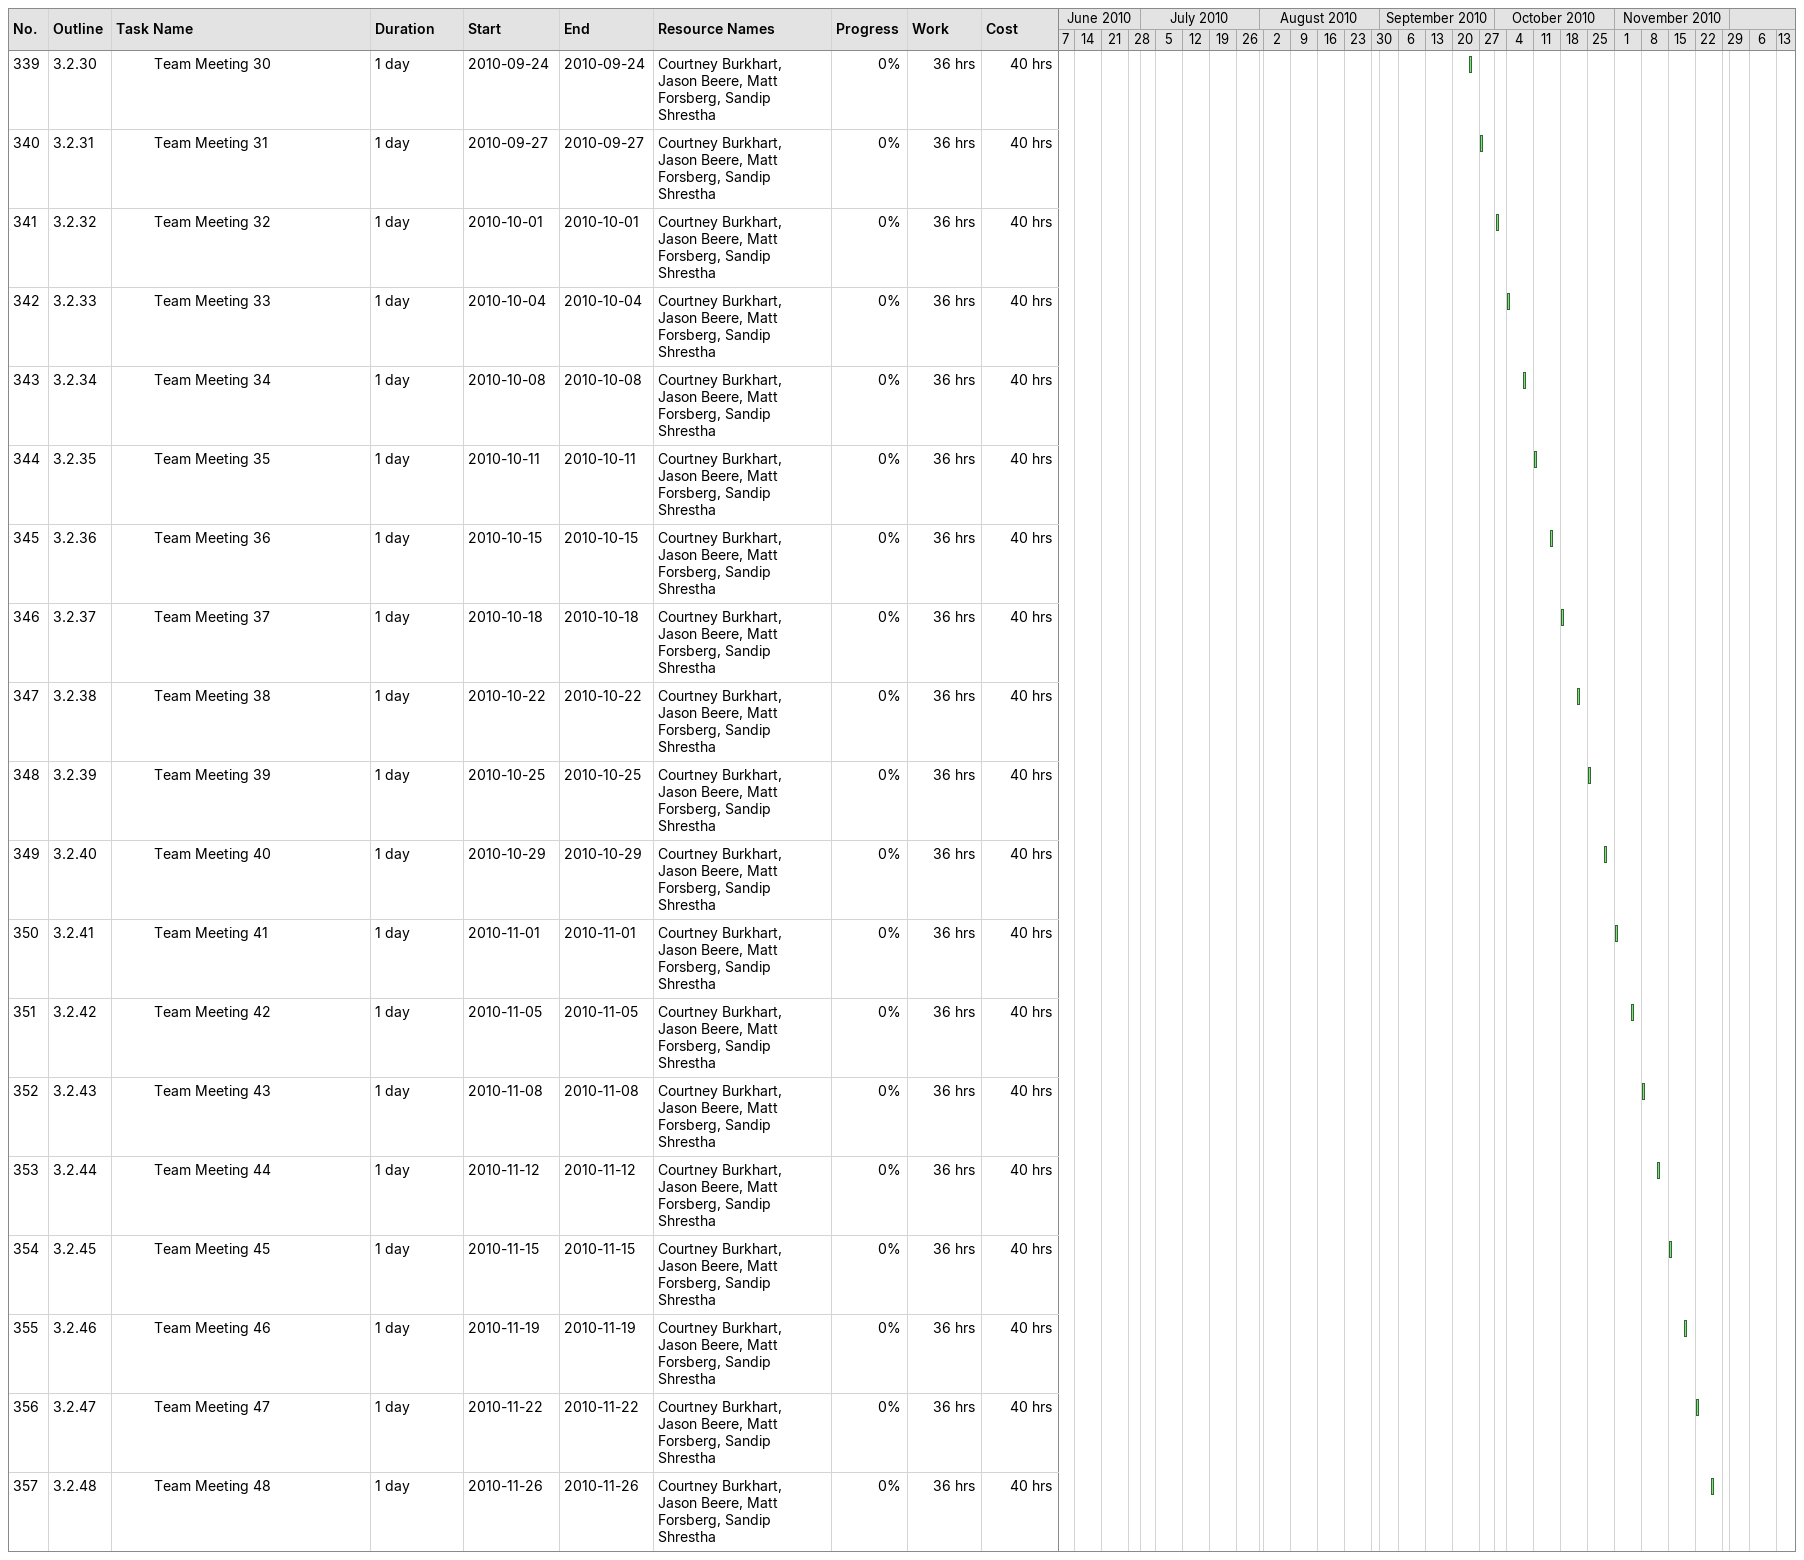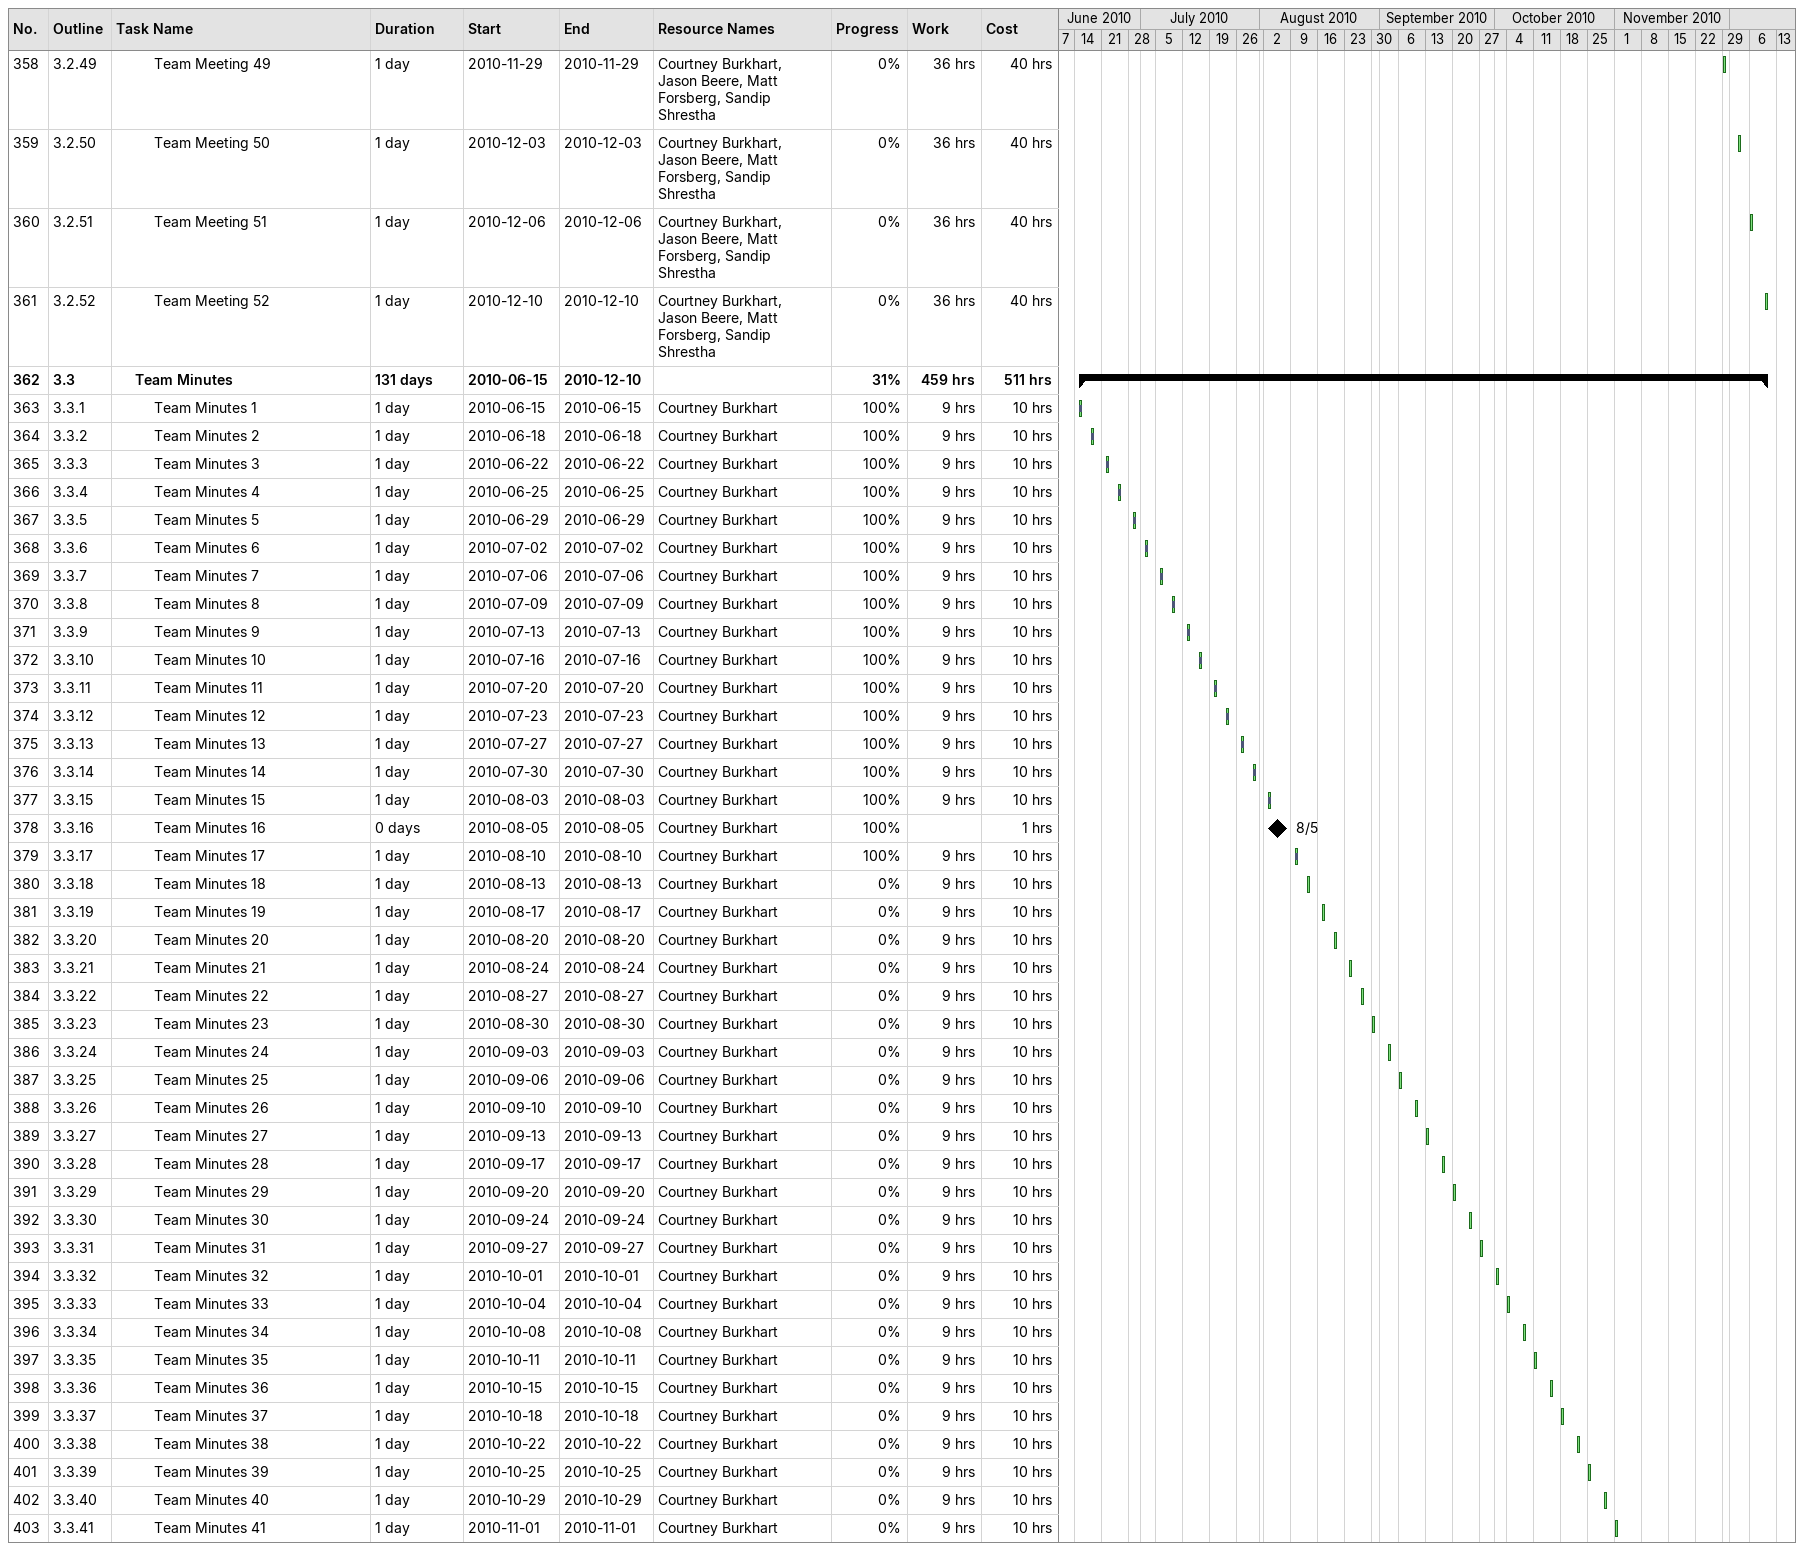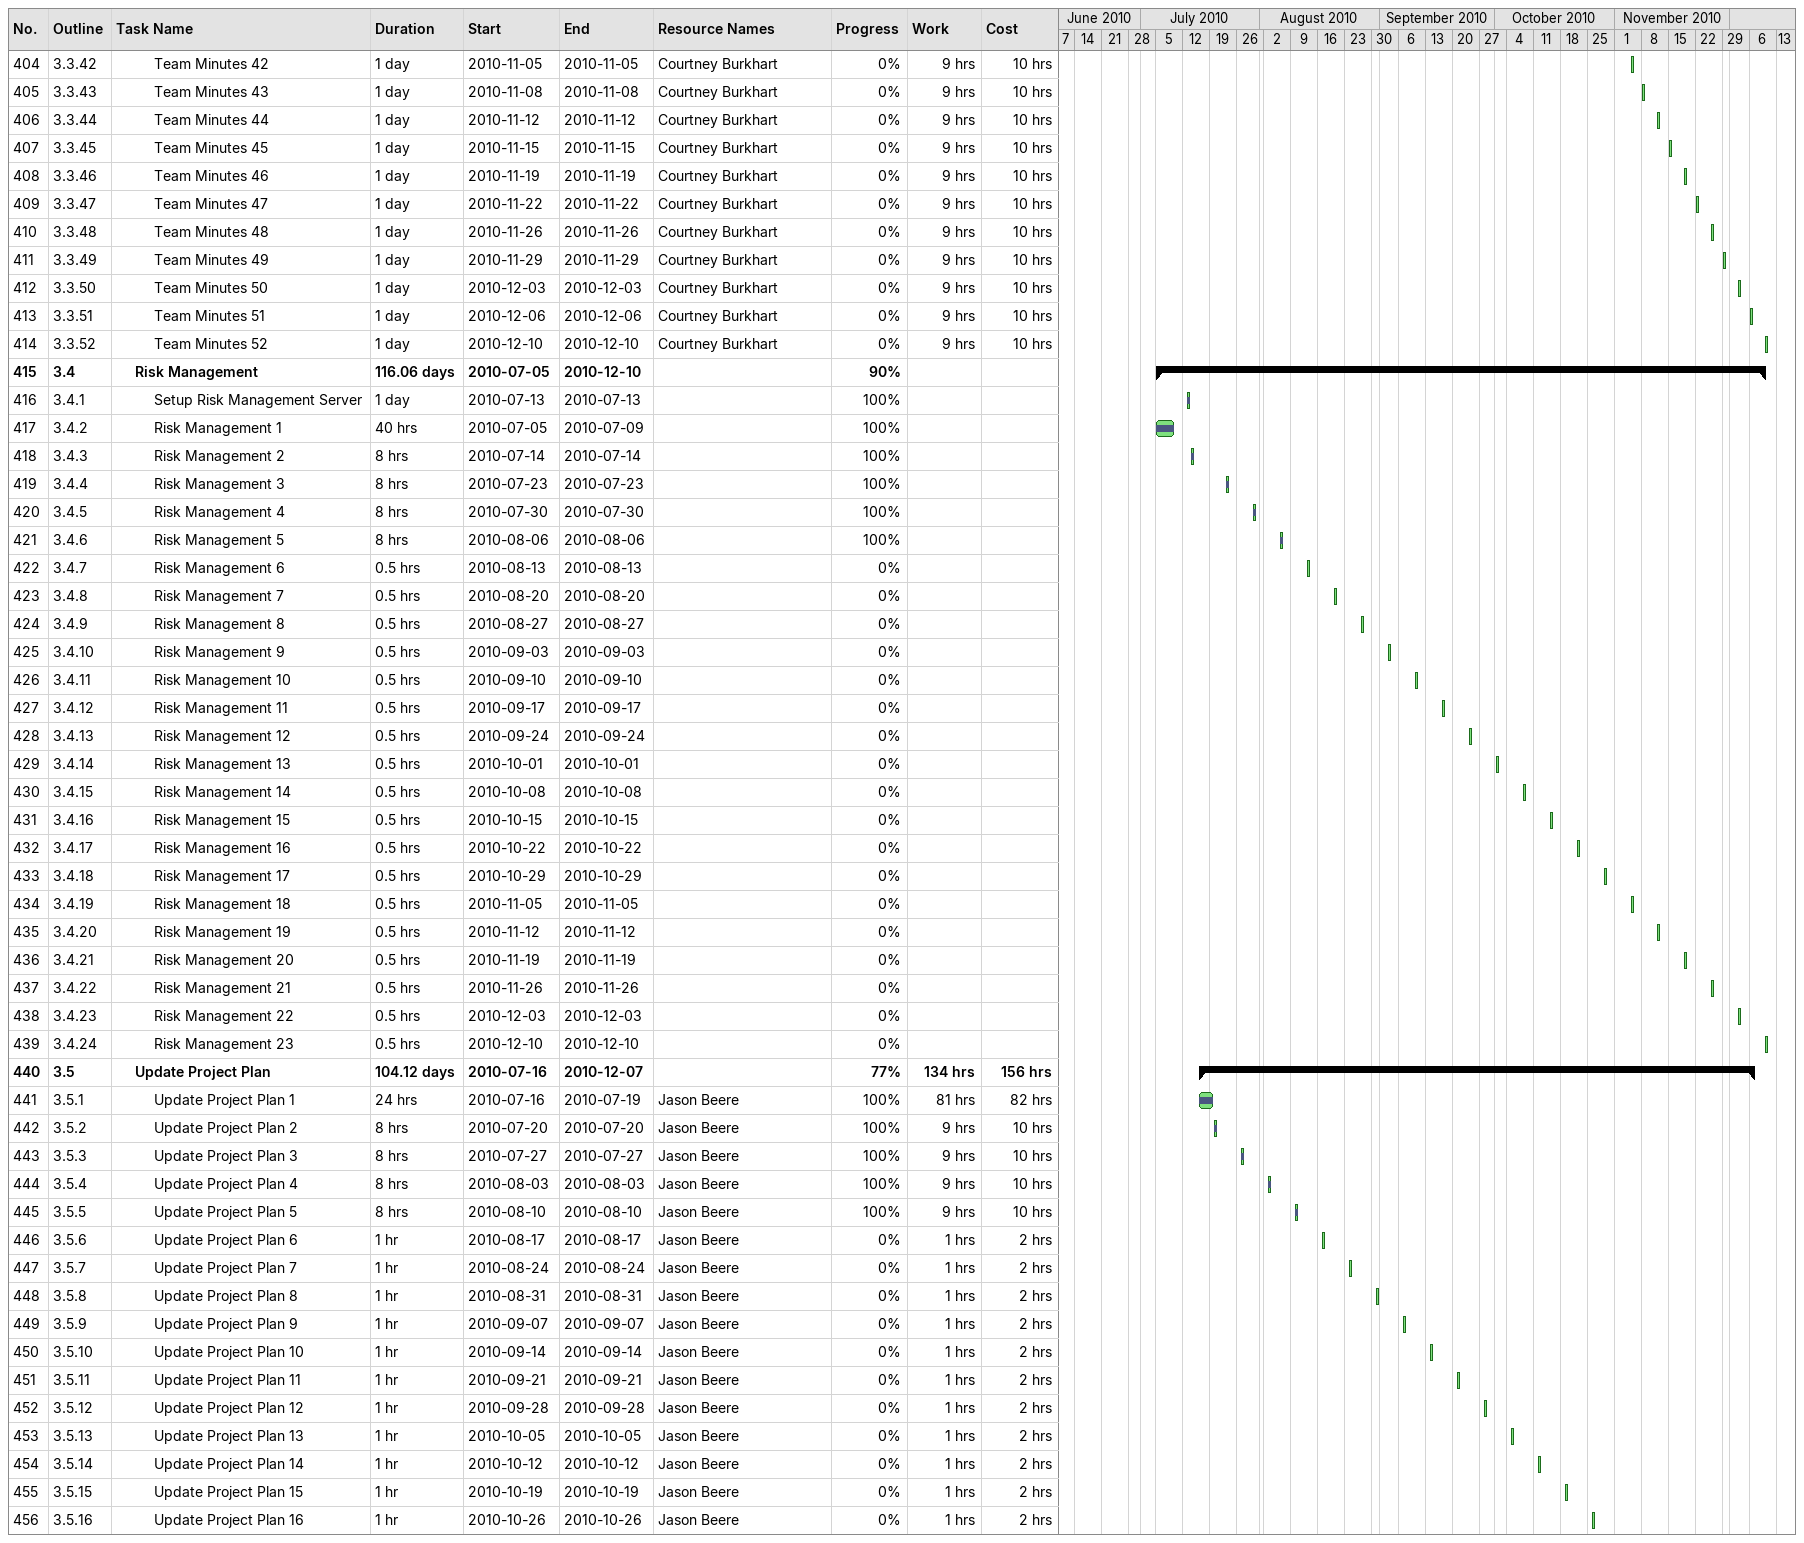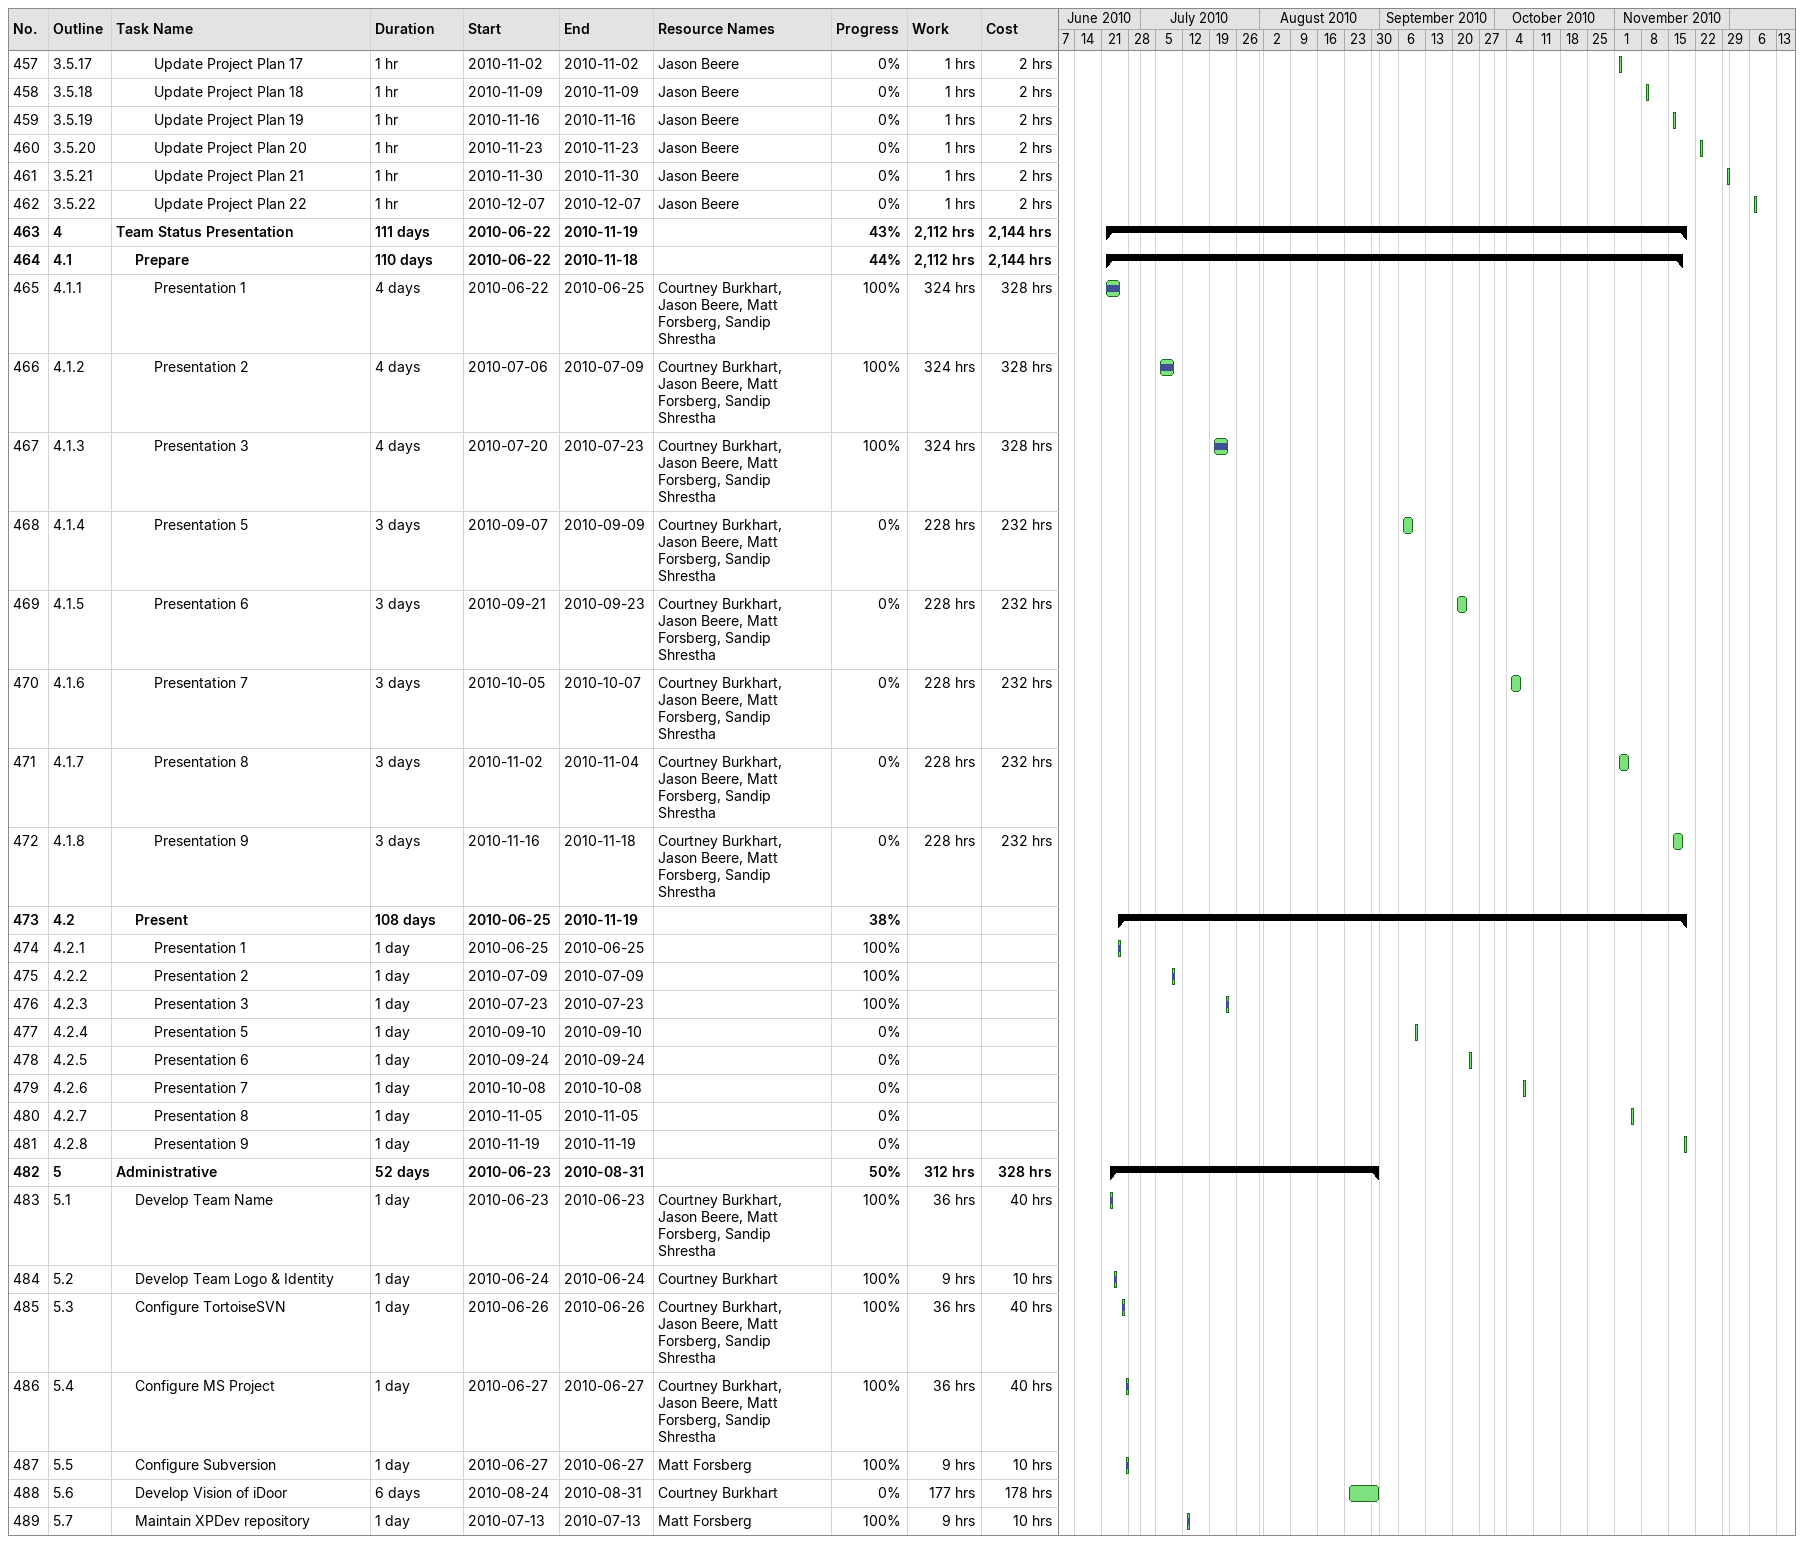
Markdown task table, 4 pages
| ID | WBS | Task | Duration | Start | Finish | Resources | % complete | Work (h) | Cost (hrs) |
|---|---|---|---|---|---|---|---|---|---|
| 339 | 3.2.30 | Team Meeting 30 | 1d | 2010-09-24 | 2010-09-24 | Courtney Burkhart, Jason Beere, Matt Forsberg, Sandip Shrestha | 0 | 36 | 40 |
| 340 | 3.2.31 | Team Meeting 31 | 1d | 2010-09-27 | 2010-09-27 | Courtney Burkhart, Jason Beere, Matt Forsberg, Sandip Shrestha | 0 | 36 | 40 |
| 341 | 3.2.32 | Team Meeting 32 | 1d | 2010-10-01 | 2010-10-01 | Courtney Burkhart, Jason Beere, Matt Forsberg, Sandip Shrestha | 0 | 36 | 40 |
| 342 | 3.2.33 | Team Meeting 33 | 1d | 2010-10-04 | 2010-10-04 | Courtney Burkhart, Jason Beere, Matt Forsberg, Sandip Shrestha | 0 | 36 | 40 |
| 343 | 3.2.34 | Team Meeting 34 | 1d | 2010-10-08 | 2010-10-08 | Courtney Burkhart, Jason Beere, Matt Forsberg, Sandip Shrestha | 0 | 36 | 40 |
| 344 | 3.2.35 | Team Meeting 35 | 1d | 2010-10-11 | 2010-10-11 | Courtney Burkhart, Jason Beere, Matt Forsberg, Sandip Shrestha | 0 | 36 | 40 |
| 345 | 3.2.36 | Team Meeting 36 | 1d | 2010-10-15 | 2010-10-15 | Courtney Burkhart, Jason Beere, Matt Forsberg, Sandip Shrestha | 0 | 36 | 40 |
| 346 | 3.2.37 | Team Meeting 37 | 1d | 2010-10-18 | 2010-10-18 | Courtney Burkhart, Jason Beere, Matt Forsberg, Sandip Shrestha | 0 | 36 | 40 |
| 347 | 3.2.38 | Team Meeting 38 | 1d | 2010-10-22 | 2010-10-22 | Courtney Burkhart, Jason Beere, Matt Forsberg, Sandip Shrestha | 0 | 36 | 40 |
| 348 | 3.2.39 | Team Meeting 39 | 1d | 2010-10-25 | 2010-10-25 | Courtney Burkhart, Jason Beere, Matt Forsberg, Sandip Shrestha | 0 | 36 | 40 |
| 349 | 3.2.40 | Team Meeting 40 | 1d | 2010-10-29 | 2010-10-29 | Courtney Burkhart, Jason Beere, Matt Forsberg, Sandip Shrestha | 0 | 36 | 40 |
| 350 | 3.2.41 | Team Meeting 41 | 1d | 2010-11-01 | 2010-11-01 | Courtney Burkhart, Jason Beere, Matt Forsberg, Sandip Shrestha | 0 | 36 | 40 |
| 351 | 3.2.42 | Team Meeting 42 | 1d | 2010-11-05 | 2010-11-05 | Courtney Burkhart, Jason Beere, Matt Forsberg, Sandip Shrestha | 0 | 36 | 40 |
| 352 | 3.2.43 | Team Meeting 43 | 1d | 2010-11-08 | 2010-11-08 | Courtney Burkhart, Jason Beere, Matt Forsberg, Sandip Shrestha | 0 | 36 | 40 |
| 353 | 3.2.44 | Team Meeting 44 | 1d | 2010-11-12 | 2010-11-12 | Courtney Burkhart, Jason Beere, Matt Forsberg, Sandip Shrestha | 0 | 36 | 40 |
| 354 | 3.2.45 | Team Meeting 45 | 1d | 2010-11-15 | 2010-11-15 | Courtney Burkhart, Jason Beere, Matt Forsberg, Sandip Shrestha | 0 | 36 | 40 |
| 355 | 3.2.46 | Team Meeting 46 | 1d | 2010-11-19 | 2010-11-19 | Courtney Burkhart, Jason Beere, Matt Forsberg, Sandip Shrestha | 0 | 36 | 40 |
| 356 | 3.2.47 | Team Meeting 47 | 1d | 2010-11-22 | 2010-11-22 | Courtney Burkhart, Jason Beere, Matt Forsberg, Sandip Shrestha | 0 | 36 | 40 |
| 357 | 3.2.48 | Team Meeting 48 | 1d | 2010-11-26 | 2010-11-26 | Courtney Burkhart, Jason Beere, Matt Forsberg, Sandip Shrestha | 0 | 36 | 40 |
| 358 | 3.2.49 | Team Meeting 49 | 1d | 2010-11-29 | 2010-11-29 | Courtney Burkhart, Jason Beere, Matt Forsberg, Sandip Shrestha | 0 | 36 | 40 |
| 359 | 3.2.50 | Team Meeting 50 | 1d | 2010-12-03 | 2010-12-03 | Courtney Burkhart, Jason Beere, Matt Forsberg, Sandip Shrestha | 0 | 36 | 40 |
| 360 | 3.2.51 | Team Meeting 51 | 1d | 2010-12-06 | 2010-12-06 | Courtney Burkhart, Jason Beere, Matt Forsberg, Sandip Shrestha | 0 | 36 | 40 |
| 361 | 3.2.52 | Team Meeting 52 | 1d | 2010-12-10 | 2010-12-10 | Courtney Burkhart, Jason Beere, Matt Forsberg, Sandip Shrestha | 0 | 36 | 40 |
| 362 | 3.3 | **Team Minutes** | 131d | 2010-06-15 | 2010-12-10 |  | 31 | 459 | 511 |
| 363 | 3.3.1 | Team Minutes 1 | 1d | 2010-06-15 | 2010-06-15 | Courtney Burkhart | 100 | 9 | 10 |
| 364 | 3.3.2 | Team Minutes 2 | 1d | 2010-06-18 | 2010-06-18 | Courtney Burkhart | 100 | 9 | 10 |
| 365 | 3.3.3 | Team Minutes 3 | 1d | 2010-06-22 | 2010-06-22 | Courtney Burkhart | 100 | 9 | 10 |
| 366 | 3.3.4 | Team Minutes 4 | 1d | 2010-06-25 | 2010-06-25 | Courtney Burkhart | 100 | 9 | 10 |
| 367 | 3.3.5 | Team Minutes 5 | 1d | 2010-06-29 | 2010-06-29 | Courtney Burkhart | 100 | 9 | 10 |
| 368 | 3.3.6 | Team Minutes 6 | 1d | 2010-07-02 | 2010-07-02 | Courtney Burkhart | 100 | 9 | 10 |
| 369 | 3.3.7 | Team Minutes 7 | 1d | 2010-07-06 | 2010-07-06 | Courtney Burkhart | 100 | 9 | 10 |
| 370 | 3.3.8 | Team Minutes 8 | 1d | 2010-07-09 | 2010-07-09 | Courtney Burkhart | 100 | 9 | 10 |
| 371 | 3.3.9 | Team Minutes 9 | 1d | 2010-07-13 | 2010-07-13 | Courtney Burkhart | 100 | 9 | 10 |
| 372 | 3.3.10 | Team Minutes 10 | 1d | 2010-07-16 | 2010-07-16 | Courtney Burkhart | 100 | 9 | 10 |
| 373 | 3.3.11 | Team Minutes 11 | 1d | 2010-07-20 | 2010-07-20 | Courtney Burkhart | 100 | 9 | 10 |
| 374 | 3.3.12 | Team Minutes 12 | 1d | 2010-07-23 | 2010-07-23 | Courtney Burkhart | 100 | 9 | 10 |
| 375 | 3.3.13 | Team Minutes 13 | 1d | 2010-07-27 | 2010-07-27 | Courtney Burkhart | 100 | 9 | 10 |
| 376 | 3.3.14 | Team Minutes 14 | 1d | 2010-07-30 | 2010-07-30 | Courtney Burkhart | 100 | 9 | 10 |
| 377 | 3.3.15 | Team Minutes 15 | 1d | 2010-08-03 | 2010-08-03 | Courtney Burkhart | 100 | 9 | 10 |
| 378 | 3.3.16 | Team Minutes 16 | 0d | 2010-08-05 | 2010-08-05 | Courtney Burkhart | 100 |  | 1 |
| 379 | 3.3.17 | Team Minutes 17 | 1d | 2010-08-10 | 2010-08-10 | Courtney Burkhart | 100 | 9 | 10 |
| 380 | 3.3.18 | Team Minutes 18 | 1d | 2010-08-13 | 2010-08-13 | Courtney Burkhart | 0 | 9 | 10 |
| 381 | 3.3.19 | Team Minutes 19 | 1d | 2010-08-17 | 2010-08-17 | Courtney Burkhart | 0 | 9 | 10 |
| 382 | 3.3.20 | Team Minutes 20 | 1d | 2010-08-20 | 2010-08-20 | Courtney Burkhart | 0 | 9 | 10 |
| 383 | 3.3.21 | Team Minutes 21 | 1d | 2010-08-24 | 2010-08-24 | Courtney Burkhart | 0 | 9 | 10 |
| 384 | 3.3.22 | Team Minutes 22 | 1d | 2010-08-27 | 2010-08-27 | Courtney Burkhart | 0 | 9 | 10 |
| 385 | 3.3.23 | Team Minutes 23 | 1d | 2010-08-30 | 2010-08-30 | Courtney Burkhart | 0 | 9 | 10 |
| 386 | 3.3.24 | Team Minutes 24 | 1d | 2010-09-03 | 2010-09-03 | Courtney Burkhart | 0 | 9 | 10 |
| 387 | 3.3.25 | Team Minutes 25 | 1d | 2010-09-06 | 2010-09-06 | Courtney Burkhart | 0 | 9 | 10 |
| 388 | 3.3.26 | Team Minutes 26 | 1d | 2010-09-10 | 2010-09-10 | Courtney Burkhart | 0 | 9 | 10 |
| 389 | 3.3.27 | Team Minutes 27 | 1d | 2010-09-13 | 2010-09-13 | Courtney Burkhart | 0 | 9 | 10 |
| 390 | 3.3.28 | Team Minutes 28 | 1d | 2010-09-17 | 2010-09-17 | Courtney Burkhart | 0 | 9 | 10 |
| 391 | 3.3.29 | Team Minutes 29 | 1d | 2010-09-20 | 2010-09-20 | Courtney Burkhart | 0 | 9 | 10 |
| 392 | 3.3.30 | Team Minutes 30 | 1d | 2010-09-24 | 2010-09-24 | Courtney Burkhart | 0 | 9 | 10 |
| 393 | 3.3.31 | Team Minutes 31 | 1d | 2010-09-27 | 2010-09-27 | Courtney Burkhart | 0 | 9 | 10 |
| 394 | 3.3.32 | Team Minutes 32 | 1d | 2010-10-01 | 2010-10-01 | Courtney Burkhart | 0 | 9 | 10 |
| 395 | 3.3.33 | Team Minutes 33 | 1d | 2010-10-04 | 2010-10-04 | Courtney Burkhart | 0 | 9 | 10 |
| 396 | 3.3.34 | Team Minutes 34 | 1d | 2010-10-08 | 2010-10-08 | Courtney Burkhart | 0 | 9 | 10 |
| 397 | 3.3.35 | Team Minutes 35 | 1d | 2010-10-11 | 2010-10-11 | Courtney Burkhart | 0 | 9 | 10 |
| 398 | 3.3.36 | Team Minutes 36 | 1d | 2010-10-15 | 2010-10-15 | Courtney Burkhart | 0 | 9 | 10 |
| 399 | 3.3.37 | Team Minutes 37 | 1d | 2010-10-18 | 2010-10-18 | Courtney Burkhart | 0 | 9 | 10 |
| 400 | 3.3.38 | Team Minutes 38 | 1d | 2010-10-22 | 2010-10-22 | Courtney Burkhart | 0 | 9 | 10 |
| 401 | 3.3.39 | Team Minutes 39 | 1d | 2010-10-25 | 2010-10-25 | Courtney Burkhart | 0 | 9 | 10 |
| 402 | 3.3.40 | Team Minutes 40 | 1d | 2010-10-29 | 2010-10-29 | Courtney Burkhart | 0 | 9 | 10 |
| 403 | 3.3.41 | Team Minutes 41 | 1d | 2010-11-01 | 2010-11-01 | Courtney Burkhart | 0 | 9 | 10 |
| 404 | 3.3.42 | Team Minutes 42 | 1d | 2010-11-05 | 2010-11-05 | Courtney Burkhart | 0 | 9 | 10 |
| 405 | 3.3.43 | Team Minutes 43 | 1d | 2010-11-08 | 2010-11-08 | Courtney Burkhart | 0 | 9 | 10 |
| 406 | 3.3.44 | Team Minutes 44 | 1d | 2010-11-12 | 2010-11-12 | Courtney Burkhart | 0 | 9 | 10 |
| 407 | 3.3.45 | Team Minutes 45 | 1d | 2010-11-15 | 2010-11-15 | Courtney Burkhart | 0 | 9 | 10 |
| 408 | 3.3.46 | Team Minutes 46 | 1d | 2010-11-19 | 2010-11-19 | Courtney Burkhart | 0 | 9 | 10 |
| 409 | 3.3.47 | Team Minutes 47 | 1d | 2010-11-22 | 2010-11-22 | Courtney Burkhart | 0 | 9 | 10 |
| 410 | 3.3.48 | Team Minutes 48 | 1d | 2010-11-26 | 2010-11-26 | Courtney Burkhart | 0 | 9 | 10 |
| 411 | 3.3.49 | Team Minutes 49 | 1d | 2010-11-29 | 2010-11-29 | Courtney Burkhart | 0 | 9 | 10 |
| 412 | 3.3.50 | Team Minutes 50 | 1d | 2010-12-03 | 2010-12-03 | Courtney Burkhart | 0 | 9 | 10 |
| 413 | 3.3.51 | Team Minutes 51 | 1d | 2010-12-06 | 2010-12-06 | Courtney Burkhart | 0 | 9 | 10 |
| 414 | 3.3.52 | Team Minutes 52 | 1d | 2010-12-10 | 2010-12-10 | Courtney Burkhart | 0 | 9 | 10 |
| 415 | 3.4 | **Risk Management** | 116.06d | 2010-07-05 | 2010-12-10 |  | 90 |  |  |
| 416 | 3.4.1 | Setup Risk Management Server | 1d | 2010-07-13 | 2010-07-13 |  | 100 |  |  |
| 417 | 3.4.2 | Risk Management 1 | 40h | 2010-07-05 | 2010-07-09 |  | 100 |  |  |
| 418 | 3.4.3 | Risk Management 2 | 8h | 2010-07-14 | 2010-07-14 |  | 100 |  |  |
| 419 | 3.4.4 | Risk Management 3 | 8h | 2010-07-23 | 2010-07-23 |  | 100 |  |  |
| 420 | 3.4.5 | Risk Management 4 | 8h | 2010-07-30 | 2010-07-30 |  | 100 |  |  |
| 421 | 3.4.6 | Risk Management 5 | 8h | 2010-08-06 | 2010-08-06 |  | 100 |  |  |
| 422 | 3.4.7 | Risk Management 6 | 0.5h | 2010-08-13 | 2010-08-13 |  | 0 |  |  |
| 423 | 3.4.8 | Risk Management 7 | 0.5h | 2010-08-20 | 2010-08-20 |  | 0 |  |  |
| 424 | 3.4.9 | Risk Management 8 | 0.5h | 2010-08-27 | 2010-08-27 |  | 0 |  |  |
| 425 | 3.4.10 | Risk Management 9 | 0.5h | 2010-09-03 | 2010-09-03 |  | 0 |  |  |
| 426 | 3.4.11 | Risk Management 10 | 0.5h | 2010-09-10 | 2010-09-10 |  | 0 |  |  |
| 427 | 3.4.12 | Risk Management 11 | 0.5h | 2010-09-17 | 2010-09-17 |  | 0 |  |  |
| 428 | 3.4.13 | Risk Management 12 | 0.5h | 2010-09-24 | 2010-09-24 |  | 0 |  |  |
| 429 | 3.4.14 | Risk Management 13 | 0.5h | 2010-10-01 | 2010-10-01 |  | 0 |  |  |
| 430 | 3.4.15 | Risk Management 14 | 0.5h | 2010-10-08 | 2010-10-08 |  | 0 |  |  |
| 431 | 3.4.16 | Risk Management 15 | 0.5h | 2010-10-15 | 2010-10-15 |  | 0 |  |  |
| 432 | 3.4.17 | Risk Management 16 | 0.5h | 2010-10-22 | 2010-10-22 |  | 0 |  |  |
| 433 | 3.4.18 | Risk Management 17 | 0.5h | 2010-10-29 | 2010-10-29 |  | 0 |  |  |
| 434 | 3.4.19 | Risk Management 18 | 0.5h | 2010-11-05 | 2010-11-05 |  | 0 |  |  |
| 435 | 3.4.20 | Risk Management 19 | 0.5h | 2010-11-12 | 2010-11-12 |  | 0 |  |  |
| 436 | 3.4.21 | Risk Management 20 | 0.5h | 2010-11-19 | 2010-11-19 |  | 0 |  |  |
| 437 | 3.4.22 | Risk Management 21 | 0.5h | 2010-11-26 | 2010-11-26 |  | 0 |  |  |
| 438 | 3.4.23 | Risk Management 22 | 0.5h | 2010-12-03 | 2010-12-03 |  | 0 |  |  |
| 439 | 3.4.24 | Risk Management 23 | 0.5h | 2010-12-10 | 2010-12-10 |  | 0 |  |  |
| 440 | 3.5 | **Update Project Plan** | 104.12d | 2010-07-16 | 2010-12-07 |  | 77 | 134 | 156 |
| 441 | 3.5.1 | Update Project Plan 1 | 24h | 2010-07-16 | 2010-07-19 | Jason Beere | 100 | 81 | 82 |
| 442 | 3.5.2 | Update Project Plan 2 | 8h | 2010-07-20 | 2010-07-20 | Jason Beere | 100 | 9 | 10 |
| 443 | 3.5.3 | Update Project Plan 3 | 8h | 2010-07-27 | 2010-07-27 | Jason Beere | 100 | 9 | 10 |
| 444 | 3.5.4 | Update Project Plan 4 | 8h | 2010-08-03 | 2010-08-03 | Jason Beere | 100 | 9 | 10 |
| 445 | 3.5.5 | Update Project Plan 5 | 8h | 2010-08-10 | 2010-08-10 | Jason Beere | 100 | 9 | 10 |
| 446 | 3.5.6 | Update Project Plan 6 | 1h | 2010-08-17 | 2010-08-17 | Jason Beere | 0 | 1 | 2 |
| 447 | 3.5.7 | Update Project Plan 7 | 1h | 2010-08-24 | 2010-08-24 | Jason Beere | 0 | 1 | 2 |
| 448 | 3.5.8 | Update Project Plan 8 | 1h | 2010-08-31 | 2010-08-31 | Jason Beere | 0 | 1 | 2 |
| 449 | 3.5.9 | Update Project Plan 9 | 1h | 2010-09-07 | 2010-09-07 | Jason Beere | 0 | 1 | 2 |
| 450 | 3.5.10 | Update Project Plan 10 | 1h | 2010-09-14 | 2010-09-14 | Jason Beere | 0 | 1 | 2 |
| 451 | 3.5.11 | Update Project Plan 11 | 1h | 2010-09-21 | 2010-09-21 | Jason Beere | 0 | 1 | 2 |
| 452 | 3.5.12 | Update Project Plan 12 | 1h | 2010-09-28 | 2010-09-28 | Jason Beere | 0 | 1 | 2 |
| 453 | 3.5.13 | Update Project Plan 13 | 1h | 2010-10-05 | 2010-10-05 | Jason Beere | 0 | 1 | 2 |
| 454 | 3.5.14 | Update Project Plan 14 | 1h | 2010-10-12 | 2010-10-12 | Jason Beere | 0 | 1 | 2 |
| 455 | 3.5.15 | Update Project Plan 15 | 1h | 2010-10-19 | 2010-10-19 | Jason Beere | 0 | 1 | 2 |
| 456 | 3.5.16 | Update Project Plan 16 | 1h | 2010-10-26 | 2010-10-26 | Jason Beere | 0 | 1 | 2 |
| 457 | 3.5.17 | Update Project Plan 17 | 1h | 2010-11-02 | 2010-11-02 | Jason Beere | 0 | 1 | 2 |
| 458 | 3.5.18 | Update Project Plan 18 | 1h | 2010-11-09 | 2010-11-09 | Jason Beere | 0 | 1 | 2 |
| 459 | 3.5.19 | Update Project Plan 19 | 1h | 2010-11-16 | 2010-11-16 | Jason Beere | 0 | 1 | 2 |
| 460 | 3.5.20 | Update Project Plan 20 | 1h | 2010-11-23 | 2010-11-23 | Jason Beere | 0 | 1 | 2 |
| 461 | 3.5.21 | Update Project Plan 21 | 1h | 2010-11-30 | 2010-11-30 | Jason Beere | 0 | 1 | 2 |
| 462 | 3.5.22 | Update Project Plan 22 | 1h | 2010-12-07 | 2010-12-07 | Jason Beere | 0 | 1 | 2 |
| 463 | 4 | **Team Status Presentation** | 111d | 2010-06-22 | 2010-11-19 |  | 43 | 2112 | 2144 |
| 464 | 4.1 | **Prepare** | 110d | 2010-06-22 | 2010-11-18 |  | 44 | 2112 | 2144 |
| 465 | 4.1.1 | Presentation 1 | 4d | 2010-06-22 | 2010-06-25 | Courtney Burkhart, Jason Beere, Matt Forsberg, Sandip Shrestha | 100 | 324 | 328 |
| 466 | 4.1.2 | Presentation 2 | 4d | 2010-07-06 | 2010-07-09 | Courtney Burkhart, Jason Beere, Matt Forsberg, Sandip Shrestha | 100 | 324 | 328 |
| 467 | 4.1.3 | Presentation 3 | 4d | 2010-07-20 | 2010-07-23 | Courtney Burkhart, Jason Beere, Matt Forsberg, Sandip Shrestha | 100 | 324 | 328 |
| 468 | 4.1.4 | Presentation 5 | 3d | 2010-09-07 | 2010-09-09 | Courtney Burkhart, Jason Beere, Matt Forsberg, Sandip Shrestha | 0 | 228 | 232 |
| 469 | 4.1.5 | Presentation 6 | 3d | 2010-09-21 | 2010-09-23 | Courtney Burkhart, Jason Beere, Matt Forsberg, Sandip Shrestha | 0 | 228 | 232 |
| 470 | 4.1.6 | Presentation 7 | 3d | 2010-10-05 | 2010-10-07 | Courtney Burkhart, Jason Beere, Matt Forsberg, Sandip Shrestha | 0 | 228 | 232 |
| 471 | 4.1.7 | Presentation 8 | 3d | 2010-11-02 | 2010-11-04 | Courtney Burkhart, Jason Beere, Matt Forsberg, Sandip Shrestha | 0 | 228 | 232 |
| 472 | 4.1.8 | Presentation 9 | 3d | 2010-11-16 | 2010-11-18 | Courtney Burkhart, Jason Beere, Matt Forsberg, Sandip Shrestha | 0 | 228 | 232 |
| 473 | 4.2 | **Present** | 108d | 2010-06-25 | 2010-11-19 |  | 38 |  |  |
| 474 | 4.2.1 | Presentation 1 | 1d | 2010-06-25 | 2010-06-25 |  | 100 |  |  |
| 475 | 4.2.2 | Presentation 2 | 1d | 2010-07-09 | 2010-07-09 |  | 100 |  |  |
| 476 | 4.2.3 | Presentation 3 | 1d | 2010-07-23 | 2010-07-23 |  | 100 |  |  |
| 477 | 4.2.4 | Presentation 5 | 1d | 2010-09-10 | 2010-09-10 |  | 0 |  |  |
| 478 | 4.2.5 | Presentation 6 | 1d | 2010-09-24 | 2010-09-24 |  | 0 |  |  |
| 479 | 4.2.6 | Presentation 7 | 1d | 2010-10-08 | 2010-10-08 |  | 0 |  |  |
| 480 | 4.2.7 | Presentation 8 | 1d | 2010-11-05 | 2010-11-05 |  | 0 |  |  |
| 481 | 4.2.8 | Presentation 9 | 1d | 2010-11-19 | 2010-11-19 |  | 0 |  |  |
| 482 | 5 | **Administrative** | 52d | 2010-06-23 | 2010-08-31 |  | 50 | 312 | 328 |
| 483 | 5.1 | Develop Team Name | 1d | 2010-06-23 | 2010-06-23 | Courtney Burkhart, Jason Beere, Matt Forsberg, Sandip Shrestha | 100 | 36 | 40 |
| 484 | 5.2 | Develop Team Logo & Identity | 1d | 2010-06-24 | 2010-06-24 | Courtney Burkhart | 100 | 9 | 10 |
| 485 | 5.3 | Configure TortoiseSVN | 1d | 2010-06-26 | 2010-06-26 | Courtney Burkhart, Jason Beere, Matt Forsberg, Sandip Shrestha | 100 | 36 | 40 |
| 486 | 5.4 | Configure MS Project | 1d | 2010-06-27 | 2010-06-27 | Courtney Burkhart, Jason Beere, Matt Forsberg, Sandip Shrestha | 100 | 36 | 40 |
| 487 | 5.5 | Configure Subversion | 1d | 2010-06-27 | 2010-06-27 | Matt Forsberg | 100 | 9 | 10 |
| 488 | 5.6 | Develop Vision of iDoor | 6d | 2010-08-24 | 2010-08-31 | Courtney Burkhart | 0 | 177 | 178 |
| 489 | 5.7 | Maintain XPDev repository | 1d | 2010-07-13 | 2010-07-13 | Matt Forsberg | 100 | 9 | 10 |
